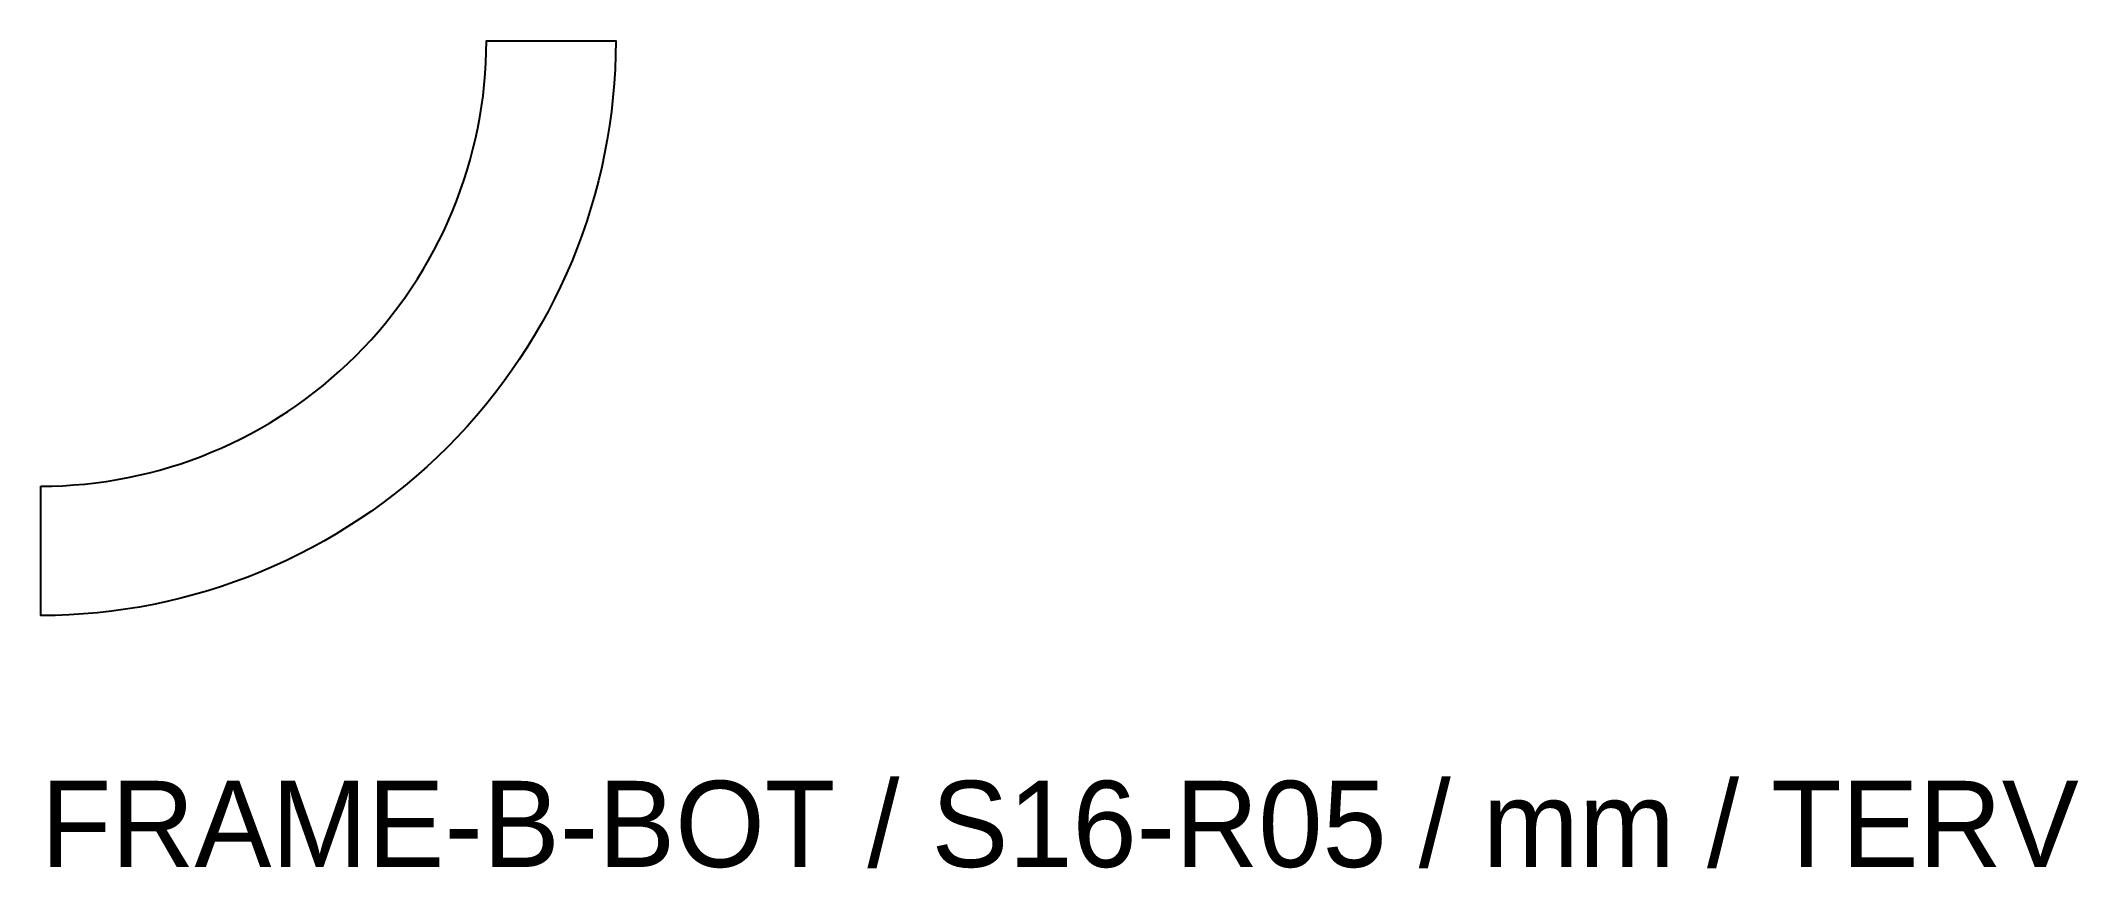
# Model space of a CAD drawing. Header units: millimetres. Extents: x 0 to 283, y -35 to 80.
import ezdxf

# ---------------------------------------------------------------- set-up
doc = ezdxf.new("R2010")
doc.units = ezdxf.units.MM

msp = doc.modelspace()

# ---------------------------------------------------------------- linework, layer by layer
msp.add_lwpolyline([(0, 18, 0.414214), (62, 80), (80, 80, -0.414214), (0, 0)], format="xyb", close=True)

# ---------------------------------------------------------------- texts
msp.add_text('FRAME-B-BOT / S16-R05 / mm / TERV', height=12).set_placement((0, -35))

doc.saveas('drawing.dxf')
